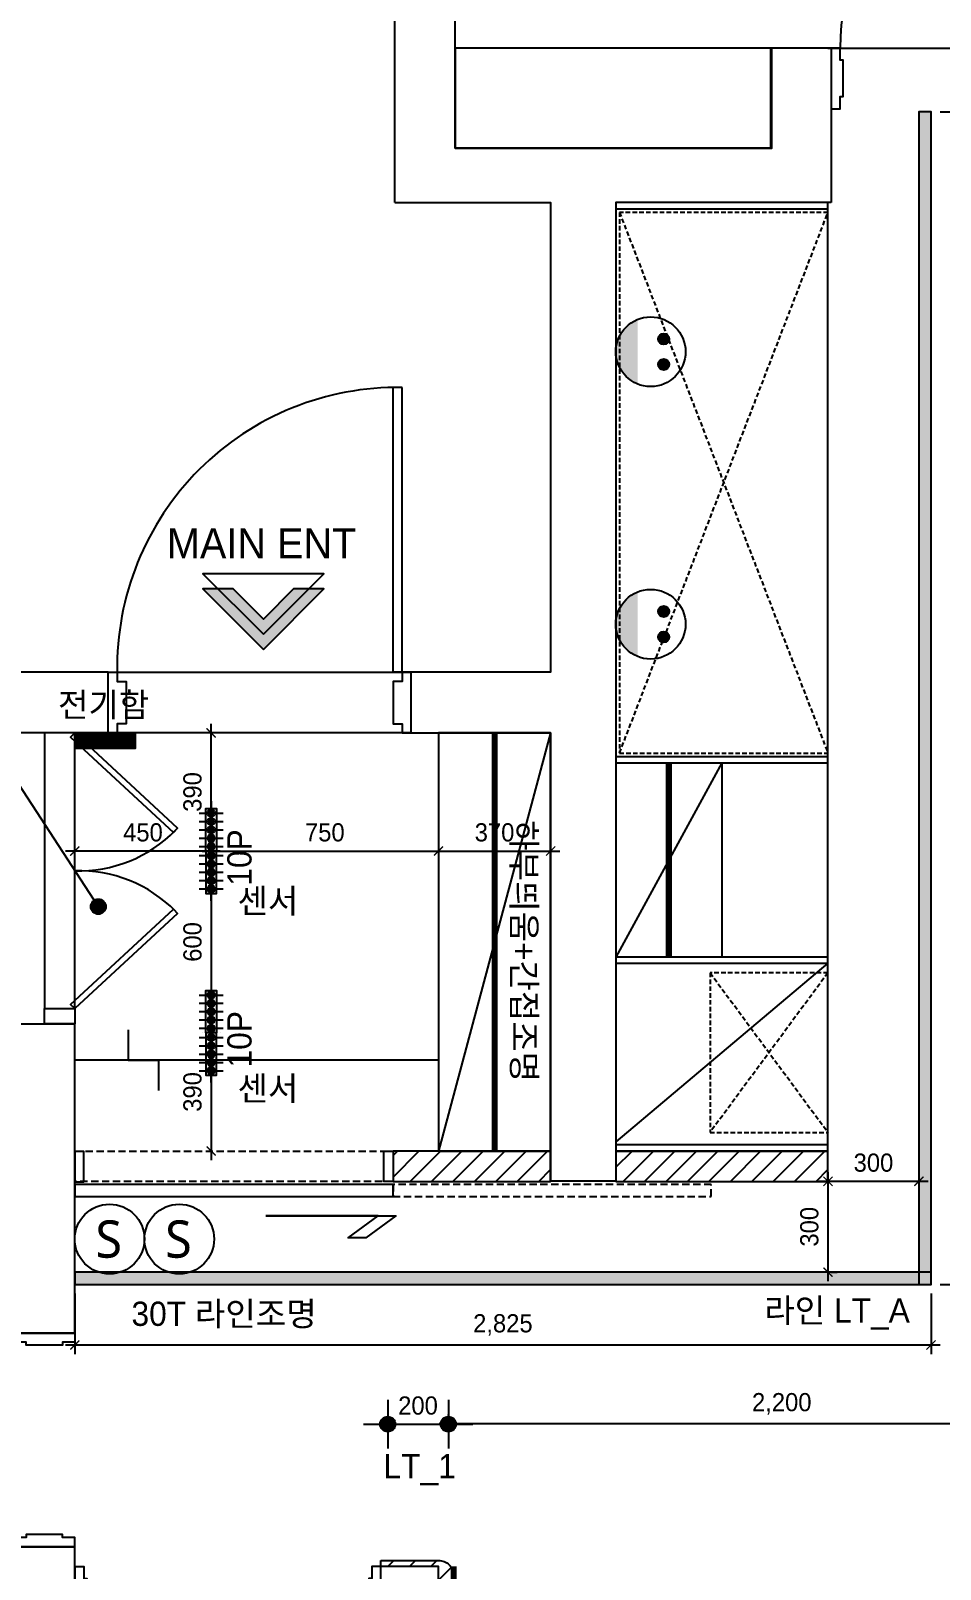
# Model space of a CAD drawing. Header units: millimetres. Extents: x 204923 to 257123, y 77248 to 107783.
# Drawn here: x 238482 to 241482, y 98023 to 103101 of the extents above; entities that cross this region are included whole.
import ezdxf
from ezdxf.enums import TextEntityAlignment as Align

# ---------------------------------------------------------------- set-up
doc = ezdxf.new("R2010")
doc.units = ezdxf.units.MM
doc.header["$LTSCALE"] = 30
doc.header["$PDMODE"] = 3
for name, pattern in [('DASHED', [0.75, 0.5, -0.25]), ('DASHEDX2', [1.5, 1, -0.5]), ('DH-HID2', [1.2, 0.8, -0.4]), ('HID', [2.3, 1.5, -0.8]), ('HIDDEN', [9.525, 6.35, -3.175])]:
    doc.linetypes.add(name, pattern=pattern)
doc.layers.get('DEFPOINTS').update_dxf_attribs({"color": 248})
for name, color, linetype in [('0-ELC TEXT', 7, 'Continuous'), ('03-WAL NEW', 3, 'Continuous'), ('06-FUR', 6, 'Continuous'), ('07-DIM WAL', 5, 'Continuous'), ('08-HAT', 8, 'Continuous'), ('2-con', 2, 'Continuous'), ('3.기호.계단선', 30, 'Continuous'), ('CEIL-LIGHT', 7, 'Continuous'), ('CO-DO-FR', 7, 'Continuous'), ('CO-DOOR', 8, 'Continuous'), ('F-SYM', 7, 'Continuous'), ('FUR', 8, 'DASHED'), ('RC-LIGHT', 7, 'Continuous'), ('도면층4', 4, 'Continuous'), ('도면층5', 5, 'Continuous'), ('설비', 140, 'Continuous')]:
    doc.layers.add(name, color=color, linetype=linetype)
doc.styles.add('HY 울릉도 L', font='')
doc.styles.add('YOURNAME', font='HY울릉도M.TTF')
doc.styles.add('코레일둥고', font='Korail_Round_Gothic_Medium.ttf')
doc.styles.get('HY 울릉도 L').set_extended_font_data('HY울릉도L')
doc.dimstyles.new('30', dxfattribs={"dimscale": 30, "dimtxt": 2, "dimasz": 1, "dimexe": 1, "dimexo": 1, "dimgap": 1, "dimtad": 1, "dimdec": 0, "dimrnd": 0.05, "dimdsep": 46, "dimlunit": 6, "dimtxsty": 'HY 울릉도 L', "dimblk": 'ARCHTICK', "dimcen": 2.5, "dimdle": 1, "dimclrd": 133, "dimclre": 133, "dimclrt": 30, "dimadec": 0, "dimazin": 0, "dimtfac": 1, "dimtdec": 0, "dimtix": 1, "dimtmove": 2, "dimatfit": 3, "dimldrblk": 'ARCHTICK', "dimfxl": 1, "dimlwd": -1, "dimlwe": -1, "dimarcsym": 0})
pattern_1 = [(45, (54919.72, 2669.96), (-35.355339, 35.355339), [])]

# ---------------------------------------------------------------- blocks, each defined once
blk = doc.blocks.new('_ArchTick')
at = {"color": 0, "linetype": 'ByBlock', "const_width": 0.15}
blk.add_lwpolyline([(-0.5, -0.5), (0.5, 0.5)], dxfattribs=at)
blk = doc.blocks.new('*D562')
at = {"layer": '07-DIM WAL', "color": 133}
for p, q in [((238627.1, 98933.4), (238627.1, 98733.3)), ((241452.1, 98933.4), (241452.1, 98733.3)), ((238597.1, 98763.3), (241482.1, 98763.3))]:
    blk.add_line(p, q, dxfattribs=at)
at = {"layer": 'DEFPOINTS', "color": 0}
for p in [(238627.1, 98963.4), (241452.1, 98963.4), (241452.1, 98763.3)]:
    blk.add_point(p, dxfattribs=at)
at = {"layer": '07-DIM WAL', "color": 133, "xscale": 30, "yscale": 30, "zscale": 30, "rotation": 180}
blk.add_blockref('_ArchTick', (238627.1, 98763.3), dxfattribs=at)
at = {"layer": '07-DIM WAL', "color": 133, "xscale": 30, "yscale": 30, "zscale": 30}
blk.add_blockref('_ArchTick', (241452.1, 98763.3), dxfattribs=at)
at = {"layer": '07-DIM WAL', "color": 30, "insert": (240039.6, 98829.3), "char_height": 60, "attachment_point": 5, "style": 'HY 울릉도 L'}
blk.add_mtext('2,825', dxfattribs=at)
blk = doc.blocks.new('*D563')
at = {"layer": '07-DIM WAL', "color": 133}
for p, q in [((241482.1, 102833.4), (241675.8, 102833.4)), ((241645.8, 98933.4), (241645.8, 102863.4)), ((241482.1, 98963.4), (241675.8, 98963.4))]:
    blk.add_line(p, q, dxfattribs=at)
at = {"layer": 'DEFPOINTS', "color": 0}
for p in [(241452.1, 102833.4), (241645.8, 102833.4), (241452.1, 98963.4)]:
    blk.add_point(p, dxfattribs=at)
at = {"layer": '07-DIM WAL', "color": 133, "xscale": 30, "yscale": 30, "zscale": 30}
for p, rotation in [((241645.8, 102833.4), 90), ((241645.8, 98963.4), 270)]:
    blk.add_blockref('_ArchTick', p, dxfattribs=dict(at, rotation=rotation))
at = {"layer": '07-DIM WAL', "color": 30, "insert": (241579.8, 100898.4), "char_height": 60, "attachment_point": 5, "rotation": 90, "style": 'HY 울릉도 L'}
blk.add_mtext('3,870', dxfattribs=at)
blk = doc.blocks.new('*D590')
at = {"layer": '07-DIM WAL', "color": 133}
for p, q in [((241112.1, 99333.4), (241112.1, 98973.4)), ((241082.1, 99303.4), (241082.1, 99303.4)), ((241123, 99003.4), (241142.1, 99003.4))]:
    blk.add_line(p, q, dxfattribs=at)
at = {"layer": 'DEFPOINTS', "color": 0}
for p in [(241112.1, 99303.4), (241093, 99003.4), (241112.1, 99003.4)]:
    blk.add_point(p, dxfattribs=at)
at = {"layer": '07-DIM WAL', "color": 133, "xscale": 30, "yscale": 30, "zscale": 30}
for p, rotation in [((241112.1, 99303.4), 90), ((241112.1, 99003.4), 270)]:
    blk.add_blockref('_ArchTick', p, dxfattribs=dict(at, rotation=rotation))
at = {"layer": '07-DIM WAL', "color": 30, "insert": (241050.8, 99153.4), "char_height": 60, "attachment_point": 5, "rotation": 90, "style": 'HY 울릉도 L'}
blk.add_mtext('300', dxfattribs=at)
blk = doc.blocks.new('*D591')
at = {"layer": '07-DIM WAL', "color": 133}
for p, q in [((241112.1, 99333.4), (241112.1, 99333.4)), ((241082.1, 99303.4), (241442.1, 99303.4)), ((241412.1, 99301.9), (241412.1, 99273.4))]:
    blk.add_line(p, q, dxfattribs=at)
at = {"layer": 'DEFPOINTS', "color": 0}
for p in [(241412.1, 99331.9), (241112.1, 99303.4), (241412.1, 99303.4)]:
    blk.add_point(p, dxfattribs=at)
at = {"layer": '07-DIM WAL', "color": 133, "xscale": 30, "yscale": 30, "zscale": 30, "rotation": 180}
blk.add_blockref('_ArchTick', (241112.1, 99303.4), dxfattribs=at)
at = {"layer": '07-DIM WAL', "color": 133, "xscale": 30, "yscale": 30, "zscale": 30}
blk.add_blockref('_ArchTick', (241412.1, 99303.4), dxfattribs=at)
at = {"layer": '07-DIM WAL', "color": 30, "insert": (241262.1, 99364.7), "char_height": 60, "attachment_point": 5, "style": 'HY 울릉도 L'}
blk.add_mtext('300', dxfattribs=at)
blk = doc.blocks.new('1')
at = {"linetype": 'Continuous'}
h = blk.add_hatch(color=4, dxfattribs=at)
h.dxf.hatch_style = 1
edge = h.paths.add_edge_path()
edge.add_arc((11539653.5, -14273503.8), 37.5, 0, 360)
at = {"color": 1, "linetype": 'Continuous'}
for p, q in [((11539653.5, -14273637.1), (11539653.5, -14273370.5)), ((11539520.2, -14273503.8), (11539786.8, -14273503.8))]:
    blk.add_line(p, q, dxfattribs=at)
at = {"color": 4, "linetype": 'Continuous'}
for radius in [41.5, 37.5]:
    blk.add_circle((11539653.5, -14273503.8), radius, dxfattribs=at)
blk = doc.blocks.new("5RN'")
at = {"layer": 'RC-LIGHT'}
blk.add_lwpolyline([(188137.5, 27400.3), (188277.5, 27400.3), (188277.5, 27435.3), (188137.5, 27435.3)], close=True, dxfattribs=at)
at = {"layer": 'RC-LIGHT', "yscale": 0.2948704765105351, "zscale": 0.2948704765105351}
for p, xscale in [((-3214550.6, 4236252.7), 0.2948704765105351), ((-3214523.1, 4236252.7), 0.2948704765105351), ((3590910.6, 4236252.7), -0.2948704765105351), ((3590938.1, 4236252.7), -0.2948704765105351), ((3590965.5, 4236252.7), -0.2948704765105351)]:
    blk.add_blockref('1', p, dxfattribs=dict(at, xscale=xscale))
blk = doc.blocks.new('*D648')
at = {"layer": '07-DIM WAL', "color": 133}
for p, q in [((239077.1, 100423.4), (239077.1, 99763.4)), ((239107.1, 100393.4), (239107.1, 100393.4)), ((239107.1, 99793.4), (239107.1, 99793.4))]:
    blk.add_line(p, q, dxfattribs=at)
at = {"layer": 'DEFPOINTS', "color": 0}
for p in [(239077.1, 100393.4), (239077.1, 99793.4), (239077.1, 99793.4)]:
    blk.add_point(p, dxfattribs=at)
at = {"layer": '07-DIM WAL', "color": 133, "xscale": 30, "yscale": 30, "zscale": 30}
for p, rotation in [((239077.1, 100393.4), 90), ((239077.1, 99793.4), 270)]:
    blk.add_blockref('_ArchTick', p, dxfattribs=dict(at, rotation=rotation))
at = {"layer": '07-DIM WAL', "color": 30, "insert": (239015.8, 100093.4), "char_height": 60, "attachment_point": 5, "rotation": 90, "style": 'HY 울릉도 L'}
blk.add_mtext('600', dxfattribs=at)
blk = doc.blocks.new('*D649')
at = {"layer": '07-DIM WAL', "color": 133}
for p, q in [((239107.1, 100393.4), (238597.1, 100393.4)), ((238627.1, 100423.4), (238627.1, 100423.4)), ((239077.1, 100423.4), (239077.1, 100423.4))]:
    blk.add_line(p, q, dxfattribs=at)
at = {"layer": 'DEFPOINTS', "color": 0}
for p in [(238627.1, 100393.4), (238627.1, 100393.4), (239077.1, 100393.4)]:
    blk.add_point(p, dxfattribs=at)
at = {"layer": '07-DIM WAL', "color": 133, "xscale": 30, "yscale": 30, "zscale": 30, "rotation": 180}
blk.add_blockref('_ArchTick', (238627.1, 100393.4), dxfattribs=at)
at = {"layer": '07-DIM WAL', "color": 133, "xscale": 30, "yscale": 30, "zscale": 30}
blk.add_blockref('_ArchTick', (239077.1, 100393.4), dxfattribs=at)
at = {"layer": '07-DIM WAL', "color": 30, "insert": (238852.1, 100454.7), "char_height": 60, "attachment_point": 5, "style": 'HY 울릉도 L'}
blk.add_mtext('450', dxfattribs=at)
blk = doc.blocks.new('*D650')
at = {"layer": '07-DIM WAL', "color": 133}
for p, q in [((239077.1, 100363.4), (239077.1, 100813.4)), ((239047.1, 100783.4), (239047.1, 100783.4)), ((239047.1, 100393.4), (239047.1, 100393.4))]:
    blk.add_line(p, q, dxfattribs=at)
at = {"layer": 'DEFPOINTS', "color": 0}
for p in [(239077.1, 100783.4), (239077.1, 100783.4), (239077.1, 100393.4)]:
    blk.add_point(p, dxfattribs=at)
at = {"layer": '07-DIM WAL', "color": 133, "xscale": 30, "yscale": 30, "zscale": 30}
for p, rotation in [((239077.1, 100783.4), 90), ((239077.1, 100393.4), 270)]:
    blk.add_blockref('_ArchTick', p, dxfattribs=dict(at, rotation=rotation))
at = {"layer": '07-DIM WAL', "color": 30, "insert": (239015.8, 100588.4), "char_height": 60, "attachment_point": 5, "rotation": 90, "style": 'HY 울릉도 L'}
blk.add_mtext('390', dxfattribs=at)
blk = doc.blocks.new('*D651')
at = {"layer": '07-DIM WAL', "color": 133}
for p, q in [((239077.1, 99823.4), (239077.1, 99373.4)), ((239047.1, 99793.4), (239047.1, 99793.4)), ((239047.1, 99403.4), (239047.1, 99403.4))]:
    blk.add_line(p, q, dxfattribs=at)
at = {"layer": 'DEFPOINTS', "color": 0}
for p in [(239077.1, 99793.4), (239077.1, 99403.4), (239077.1, 99403.4)]:
    blk.add_point(p, dxfattribs=at)
at = {"layer": '07-DIM WAL', "color": 133, "xscale": 30, "yscale": 30, "zscale": 30}
for p, rotation in [((239077.1, 99793.4), 90), ((239077.1, 99403.4), 270)]:
    blk.add_blockref('_ArchTick', p, dxfattribs=dict(at, rotation=rotation))
at = {"layer": '07-DIM WAL', "color": 30, "insert": (239015.8, 99598.4), "char_height": 60, "attachment_point": 5, "rotation": 90, "style": 'HY 울릉도 L'}
blk.add_mtext('390', dxfattribs=at)
blk = doc.blocks.new('*D652')
at = {"layer": '07-DIM WAL', "color": 133}
for p, q in [((239047.1, 100393.4), (239857.1, 100393.4)), ((239077.1, 100423.4), (239077.1, 100423.4)), ((239827.1, 100423.4), (239827.1, 100423.4))]:
    blk.add_line(p, q, dxfattribs=at)
at = {"layer": 'DEFPOINTS', "color": 0}
for p in [(239077.1, 100393.4), (239827.1, 100393.4), (239827.1, 100393.4)]:
    blk.add_point(p, dxfattribs=at)
at = {"layer": '07-DIM WAL', "color": 133, "xscale": 30, "yscale": 30, "zscale": 30, "rotation": 180}
blk.add_blockref('_ArchTick', (239077.1, 100393.4), dxfattribs=at)
at = {"layer": '07-DIM WAL', "color": 133, "xscale": 30, "yscale": 30, "zscale": 30}
blk.add_blockref('_ArchTick', (239827.1, 100393.4), dxfattribs=at)
at = {"layer": '07-DIM WAL', "color": 30, "insert": (239452.1, 100454.7), "char_height": 60, "attachment_point": 5, "style": 'HY 울릉도 L'}
blk.add_mtext('750', dxfattribs=at)
blk = doc.blocks.new('*D653')
at = {"layer": '07-DIM WAL', "color": 133}
for p, q in [((239797.1, 100393.4), (240227.1, 100393.4)), ((239827.1, 100423.4), (239827.1, 100423.4)), ((240197.1, 100423.4), (240197.1, 100423.4))]:
    blk.add_line(p, q, dxfattribs=at)
at = {"layer": 'DEFPOINTS', "color": 0}
for p in [(239827.1, 100393.4), (240197.1, 100393.4), (240197.1, 100393.4)]:
    blk.add_point(p, dxfattribs=at)
at = {"layer": '07-DIM WAL', "color": 133, "xscale": 30, "yscale": 30, "zscale": 30, "rotation": 180}
blk.add_blockref('_ArchTick', (239827.1, 100393.4), dxfattribs=at)
at = {"layer": '07-DIM WAL', "color": 133, "xscale": 30, "yscale": 30, "zscale": 30}
blk.add_blockref('_ArchTick', (240197.1, 100393.4), dxfattribs=at)
at = {"layer": '07-DIM WAL', "color": 30, "insert": (240012.1, 100454.7), "char_height": 60, "attachment_point": 5, "style": 'HY 울릉도 L'}
blk.add_mtext('370', dxfattribs=at)
blk = doc.blocks.new('egoo')
at = {"layer": '설비'}
h = blk.add_hatch(color=140, dxfattribs=at)
edge = h.paths.add_edge_path()
edge.add_arc((1015645.3, 443433.7), 22.3, 0, 360)
h = blk.add_hatch(color=140, dxfattribs=at)
edge = h.paths.add_edge_path()
edge.add_arc((1015747.7, 443433.7), 22.3, 0, 360)
h = blk.add_hatch(color=140, dxfattribs=at)
edge = h.paths.add_edge_path()
edge.add_line((1015826.3, 443329.1), (1015566.6, 443329.1))
edge.add_ellipse((1015696.5, 443381.5), major_axis=(99, 99), ratio=1, start_angle=156.95778, end_angle=293.04222)
at = {"layer": '설비', "color": 140}
for centre, radius in [((1015696.5, 443381.5), 140), ((1015645.3, 443433.7), 22.3), ((1015747.7, 443433.7), 22.3)]:
    blk.add_circle(centre, radius, dxfattribs=at)
blk = doc.blocks.new('SW')
at = {"layer": '설비', "color": 140}
blk.add_circle((11533254.1, -14277699.4), 184, dxfattribs=at)
at = {"layer": '설비', "color": 140, "insert": (11533320, -14277600.8), "char_height": 197.143, "width": 314.327, "attachment_point": 3, "style": '코레일둥고'}
blk.add_mtext('{\\fMalgun Gothic|b0|i0|c129|p50;S}', dxfattribs=at)
blk = doc.blocks.new('F-SYM-ENT NAME')
at = {"layer": 'F-SYM'}
h = blk.add_hatch(color=1, dxfattribs=at)
h.dxf.hatch_style = 1
h.paths.add_polyline_path([(-181266.5, -29724.5), (-181466.5, -29924.5), (-181366.5, -29924.5), (-181266.5, -29824.5), (-181166.5, -29924.5), (-181066.5, -29924.5)])
at = {"layer": 'F-SYM', "color": 1}
for points in [[(-181266.5, -29724.5), (-181466.5, -29924.5), (-181366.5, -29924.5), (-181266.5, -29824.5), (-181166.5, -29924.5), (-181066.5, -29924.5)], [(-181266.5, -29774.5), (-181466.5, -29974.5), (-181066.5, -29974.5)]]:
    blk.add_lwpolyline(points, close=True, dxfattribs=at)
at = {"layer": 'F-SYM', "color": 1, "style": 'YOURNAME'}
blk.add_attdef('ENT', text='', height=100, dxfattribs=at).set_placement((-181266.5, -30024.5), align=Align.TOP_CENTER)
blk = doc.blocks.new('cdr')
at = {"layer": '2-con'}
for p, q in [((215322.1, 103043.4), (215322.1, 102533.4)), ((215322.1, 102533.4), (214612.1, 102533.4)), ((214612.1, 102533.4), (214612.1, 99303.4)), ((212937.1, 100783.4), (212937.1, 100983.4)), ((213937.1, 100783.4), (213937.1, 100983.4)), ((213937.1, 100783.4), (214397.1, 100783.4)), ((214397.1, 100783.4), (214397.1, 99303.4)), ((214612.1, 99303.4), (214397.1, 99303.4))]:
    blk.add_line(p, q, dxfattribs=at)
for points in [[(213882.6, 102533.4), (213882.6, 105028.4), (214482.6, 105028.4)], [(215322.1, 103043.4), (215122.1, 103043.4), (215122.1, 102713.4), (214082.6, 102713.4), (214082.6, 104828.4), (214482.6, 104828.4)], [(213882.6, 102533.4), (214397.1, 102533.4), (214397.1, 100983.4), (213937.1, 100983.4)], [(212937.1, 100983.4), (211677.1, 100983.4), (211677.1, 99912.4)], [(212937.1, 100783.4), (211877.1, 100783.4), (211877.1, 99823.4), (212827.1, 99823.4)], [(212827.1, 98802.4), (212627.1, 98802.4), (212827.1, 98802.4), (212827.1, 99823.4)], [(212827.1, 98097.4), (212627.1, 98097.4), (212627.1, 98017.4)], [(212827.1, 98032.4), (212827.1, 98097.4)], [(212827.1, 98032.4), (212827.1, 97832.4), (210527.1, 97832.4), (210527.1, 94814.4), (211037.1, 94814.4)], [(214027.1, 94372.4), (214027.1, 98032.4), (213837.1, 98032.4), (213837.1, 98032.4)], [(213837.1, 94372.4), (213837.1, 98032.4)]]:
    blk.add_lwpolyline(points, dxfattribs=at)
at = {"layer": 'CO-DO-FR'}
for points in [[(212627.1, 98802.4), (212827.1, 98802.4), (212827.1, 98772.4), (212787.1, 98772.4), (212787.1, 98762.4), (212667.1, 98762.4), (212667.1, 98772.4), (212627.1, 98772.4), (212627.1, 98802.4)], [(212627.1, 98097.4), (212827.1, 98097.4), (212827.1, 98127.4), (212787.1, 98127.4), (212787.1, 98137.4), (212667.1, 98137.4), (212667.1, 98127.4), (212627.1, 98127.4), (212627.1, 98097.4)], [(212827.1, 97832.4), (212827.1, 98032.4), (212857.1, 98032.4), (212857.1, 97992.4), (212867.1, 97992.4), (212867.1, 97872.4), (212857.1, 97872.4), (212857.1, 97832.4), (212827.1, 97832.4)], [(213837.1, 97832.4), (213837.1, 98032.4), (213807.1, 98032.4), (213807.1, 97992.4), (213797.1, 97992.4), (213797.1, 97872.4), (213807.1, 97872.4), (213807.1, 97832.4), (213837.1, 97832.4)]]:
    blk.add_lwpolyline(points, close=True, dxfattribs=at)
at = {"layer": '도면층4'}
for p, q in [((213877.1, 100983.4), (213877.1, 101923.4)), ((213907.1, 100983.4), (213907.1, 101923.4)), ((212937.1, 100983.4), (213937.1, 100983.4)), ((213907.1, 100983.4), (213877.1, 100983.4)), ((213937.1, 100783.4), (212937.1, 100783.4))]:
    blk.add_line(p, q, dxfattribs=at)
for points in [[(212937.1, 100983.4), (212967.1, 100983.4), (212967.1, 100953.4), (212997.1, 100953.4), (212997.1, 100813.4), (212967.1, 100813.4), (212967.1, 100783.4), (212937.1, 100783.4), (212937.1, 100983.4)], [(213937.1, 100983.4), (213907.1, 100983.4), (213907.1, 100953.4), (213877.1, 100953.4), (213877.1, 100813.4), (213907.1, 100813.4), (213907.1, 100783.4), (213937.1, 100783.4), (213937.1, 100983.4)]]:
    blk.add_lwpolyline(points, dxfattribs=at)
at = {"layer": '도면층5'}
blk.add_arc((213892.1, 100998.4), 925.1, 89.071, 180.929, dxfattribs=at)
at = {"layer": 'F-SYM'}
ref = blk.add_blockref('F-SYM-ENT NAME', (32182.8, 71334.3), dxfattribs=dict(at, rotation=180))
ref.add_attrib('ENT', 'MAIN ENT', dxfattribs={"color": 1, "height": 100, "style": 'YOURNAME'}).set_placement((213443.7, 101459), align=Align.TOP_CENTER)
blk = doc.blocks.new('D-002')
at = {"layer": 'CO-DO-FR'}
for points in [[(0, 200), (0, 0), (30, 0), (30, 40), (40, 40), (40, 160), (30, 160), (30, 200), (0, 200)], [(800, 200), (800, 0), (770, 0), (770, 40), (760, 40), (760, 160), (770, 160), (770, 200), (800, 200)]]:
    blk.add_lwpolyline(points, close=True, dxfattribs=at)
at = {"layer": 'CO-DOOR'}
blk.add_lwpolyline([(730, 940), (730, 200), (770, 200), (770, 940)], close=True, dxfattribs=at)
blk.add_arc((770, 200), 740, 90, 180, dxfattribs=at)
blk = doc.blocks.new('cjswjdeh')
at = {"layer": '03-WAL NEW'}
h = blk.add_hatch(dxfattribs=at)
h.set_pattern_fill('_USER', color=256, scale=50, angle=45, pattern_type=0)
h.set_pattern_definition([(45, (54004.72, 2669.96), (-35.355339, 35.355339), [])])
h.paths.add_polyline_path([(268796.8, 101973.3), (269316.8, 101973.3), (269316.8, 102073.3), (268796.8, 102073.3)])
h = blk.add_hatch(dxfattribs=at)
h.set_pattern_fill('_USER', color=256, scale=50, angle=45, pattern_type=0)
h.set_pattern_definition(pattern_1)
h.paths.add_polyline_path([(269531.8, 101973.3), (270231.8, 101973.3), (270231.8, 102073.3), (269531.8, 102073.3)])
h = blk.add_hatch(dxfattribs=at)
h.set_pattern_fill('_USER', color=256, scale=50, angle=45, double=1, pattern_type=0)
h.set_pattern_definition(pattern_1)
edge = h.paths.add_edge_path()
edge.add_line((268756.8, 100722.3), (268946.8, 100722.3))
edge.add_arc((268946.8, 100672.3), 50, 0, 90, ccw=False)
edge.add_line((268996.8, 100672.3), (268996.8, 97041.4))
edge.add_line((268996.8, 97041.4), (268946.8, 97041.4))
edge.add_line((268946.8, 97041.4), (268946.8, 100702.3))
edge.add_line((268946.8, 100702.3), (268756.8, 100702.3))
edge.add_line((268756.8, 100702.3), (268756.8, 100722.3))
at = {"color": 8}
blk.add_line((268946.8, 102373.3), (267746.8, 102373.3), dxfattribs=at)
blk.add_lwpolyline([(267923.2, 102473.3), (267923.2, 102373.3), (268023.2, 102373.3), (268023.2, 102273.3)], dxfattribs=at)
at = {"layer": '03-WAL NEW'}
blk.add_lwpolyline([(267646.8, 102543.3), (267746.8, 102543.3), (267746.8, 102493.3), (267646.8, 102493.3)], close=True, dxfattribs=at)
for points in [[(268796.8, 101973.3), (269316.8, 101973.3), (269316.8, 102073.3), (268796.8, 102073.3), (268796.8, 101973.3)], [(269531.8, 101973.3), (270231.8, 101973.3), (270231.8, 102073.3), (269531.8, 102073.3), (269531.8, 101973.3)]]:
    blk.add_lwpolyline(points, dxfattribs=at)
blk.add_lwpolyline([(268756.8, 100722.3), (268946.8, 100722.3, -0.414214), (268996.8, 100672.3), (268996.8, 97041.4), (268946.8, 97041.4), (268946.8, 100702.3), (268756.8, 100702.3), (268756.8, 100722.3)], format="xyb", dxfattribs=at)
at = {"layer": '06-FUR', "color": 8}
for p, q in [((269881.8, 103354.3), (269531.8, 102713.3)), ((269881.8, 103354.3), (269881.8, 102713.3)), ((270231.8, 102693.3), (269531.8, 102103.3))]:
    blk.add_line(p, q, dxfattribs=at)
for points in [[(269002.3, 105383.3), (270046.8, 105383.3), (270046.8, 105713.3), (269002.3, 105713.3)], [(270231.8, 105203.3), (269531.8, 105203.3), (269531.8, 102073.3), (270231.8, 102073.3)], [(270231.8, 105183.3), (270231.8, 105203.3), (269531.8, 105203.3), (269531.8, 105183.3)], [(267646.8, 102543.3), (267746.8, 102543.3), (267746.8, 103453.3), (267646.8, 103453.3)], [(268072.1, 103124.8), (268086.2, 103138.9), (267746.8, 103453.3), (267732.7, 103439.2)], [(270231.8, 103354.3), (270231.8, 103374.3), (269531.8, 103374.3), (269531.8, 103354.3)], [(268072.1, 102871.9), (268086.2, 102857.7), (267746.8, 102543.3), (267732.7, 102557.5)], [(270231.8, 102693.3), (270231.8, 102713.3), (269531.8, 102713.3), (269531.8, 102693.3)], [(270231.8, 102073.3), (270231.8, 102093.3), (269531.8, 102093.3), (269531.8, 102073.3)]]:
    blk.add_lwpolyline(points, close=True, dxfattribs=at)
blk.add_lwpolyline([(269316.8, 103453.3), (268946.8, 103453.3), (268946.8, 102073.3), (269316.8, 102073.3), (269316.8, 103453.3), (268946.8, 102073.3)], dxfattribs=at)
for centre, start, end in [((267761.3, 103442.6), 268.1311, 315.6445), ((267761.3, 102554), 44.3555, 91.8689)]:
    blk.add_arc(centre, 444.5, start, end, dxfattribs=at)
at = {"layer": '08-HAT', "color": 8}
blk.add_line((270231.8, 105713.3), (271051.8, 105713.3), dxfattribs=at)
at = {"layer": 'CO-DO-FR', "color": 8}
for points in [[(267746.8, 101971.3), (267776.8, 101971.3), (267776.8, 102071.3), (267746.8, 102071.3)], [(268796.8, 101973.3), (268766.8, 101973.3), (268766.8, 102073.3), (268796.8, 102073.3)]]:
    blk.add_lwpolyline(points, close=True, dxfattribs=at)
at = {"layer": 'CO-DOOR', "color": 8, "linetype": 'DH-HID2'}
for points in [[(268796.8, 101973.3), (267746.8, 101973.3), (267746.8, 102073.3), (268796.8, 102073.3)], [(269846.8, 101963.3), (268796.8, 101963.3), (268796.8, 101923.3), (269846.8, 101923.3)]]:
    blk.add_lwpolyline(points, close=True, dxfattribs=at)
at = {"layer": 'CO-DOOR', "color": 8}
for points in [[(268796.8, 101963.3), (267746.8, 101963.3), (267746.8, 101923.3), (268796.8, 101923.3)], [(268376.9, 101859.4), (268806.1, 101859.4), (268707.5, 101787.2), (268649.2, 101787.2), (268747.8, 101859.4), (268376.9, 101859.4)]]:
    blk.add_lwpolyline(points, close=True, dxfattribs=at)
at = {"layer": 'FUR', "color": 8}
for p, q in [((269543.8, 103386.3), (270231.8, 105171.3)), ((269543.8, 105171.3), (270231.8, 103386.3)), ((270231.8, 102661.8), (269842.8, 102134.8)), ((269842.8, 102661.8), (270231.8, 102134.8))]:
    blk.add_line(p, q, dxfattribs=at)
for points in [[(269543.8, 105171.3), (269543.8, 103386.3), (270231.8, 103386.3), (270231.8, 105171.3)], [(270231.8, 102134.8), (270231.8, 102661.8), (269842.8, 102661.8), (269842.8, 102134.8)]]:
    blk.add_lwpolyline(points, close=True, dxfattribs=at)
blk.add_blockref('cdr', (54919.7, 2670))
at = {"layer": 'CO-DOOR', "color": 8}
blk.add_blockref('D-002', (270241.8, 105513.3), dxfattribs=at)
blk = doc.blocks.new('*D1015')
at = {"layer": '07-DIM WAL', "color": 133}
for p, q in [((239629.6, 98501.9), (239889.6, 98501.9)), ((239659.6, 98531.9), (239659.6, 98531.9)), ((239859.6, 98531.9), (239859.6, 98531.9))]:
    blk.add_line(p, q, dxfattribs=at)
at = {"layer": 'DEFPOINTS', "color": 0}
for p in [(239659.6, 98501.9), (239859.6, 98501.9), (239859.6, 98501.9)]:
    blk.add_point(p, dxfattribs=at)
at = {"layer": '07-DIM WAL', "color": 133, "xscale": 30, "yscale": 30, "zscale": 30}
blk.add_blockref('_ArchTick', (239659.6, 98501.9), dxfattribs=at)
at = {"layer": '07-DIM WAL', "color": 133, "xscale": 30, "yscale": 30, "zscale": 30, "rotation": 180}
blk.add_blockref('_ArchTick', (239859.6, 98501.9), dxfattribs=at)
at = {"layer": '07-DIM WAL', "color": 30, "insert": (239759.6, 98563.1), "char_height": 60, "attachment_point": 5, "style": 'HY 울릉도 L'}
blk.add_mtext('200', dxfattribs=at)
blk = doc.blocks.new('*D1020')
at = {"layer": '07-DIM WAL', "color": 133}
for p, q in [((242089.6, 98503), (239829.6, 98503)), ((239859.6, 98531.9), (239859.6, 98533)), ((242059.6, 98531.9), (242059.6, 98533))]:
    blk.add_line(p, q, dxfattribs=at)
at = {"layer": 'DEFPOINTS', "color": 0}
for p in [(239859.6, 98503), (239859.6, 98501.9), (242059.6, 98501.9)]:
    blk.add_point(p, dxfattribs=at)
at = {"layer": '07-DIM WAL', "color": 133, "xscale": 30, "yscale": 30, "zscale": 30, "rotation": 180}
blk.add_blockref('_ArchTick', (239859.6, 98503), dxfattribs=at)
at = {"layer": '07-DIM WAL', "color": 133, "xscale": 30, "yscale": 30, "zscale": 30}
blk.add_blockref('_ArchTick', (242059.6, 98503), dxfattribs=at)
at = {"layer": '07-DIM WAL', "color": 30, "insert": (240959.6, 98569), "char_height": 60, "attachment_point": 5, "style": 'HY 울릉도 L'}
blk.add_mtext('2,200', dxfattribs=at)

msp = doc.modelspace()

# ---------------------------------------------------------------- hatches: boundary and pattern name
at = {"layer": '0-ELC TEXT'}
h = msp.add_hatch(color=256, dxfattribs=at)
h.dxf.hatch_style = 1
edge = h.paths.add_edge_path()
edge.add_arc((238704.8, 100210), 25, -270, 90, ccw=False)
at = {"layer": '08-HAT', "transparency": 33554687}
h = msp.add_hatch(dxfattribs=at)
h.set_pattern_fill('ANSI31', color=140, angle=270)
h.set_pattern_definition([(315, (244571.757, 131247.576), (2.24506403, 2.24506403), [])])
h.paths.add_polyline_path([(238627.1, 100783.4), (238627.1, 100733.4), (238827.1, 100733.4), (238827.1, 100783.4)])
at = {"layer": 'CEIL-LIGHT'}
h = msp.add_hatch(color=140, dxfattribs=at)
h.dxf.hatch_style = 1
h.paths.add_polyline_path([(241452.1, 98963.4), (241452.1, 102833.4), (241412.1, 102833.4), (241412.1, 98963.4)])
h = msp.add_hatch(color=140, dxfattribs=at)
h.dxf.hatch_style = 1
h.paths.add_polyline_path([(241452.1, 99003.4), (238627.1, 99003.4), (238627.1, 98963.4), (241452.1, 98963.4)])

# ---------------------------------------------------------------- linework, layer by layer
at = {"layer": '0-ELC TEXT'}
msp.add_line((237964.9, 101342.3), (238704.8, 100210), dxfattribs=at)
msp.add_circle((238704.8, 100210), 25, dxfattribs=at)
at = {"layer": '3.기호.계단선', "linetype": 'HID', "const_width": 20}
msp.add_lwpolyline([(239877.1, 98032.4), (239877.1, 93672.4)], dxfattribs=at)
at = {"layer": 'CEIL-LIGHT', "color": 140}
for points in [[(241452.1, 98963.4), (241452.1, 102833.4), (241412.1, 102833.4), (241412.1, 98963.4)], [(241452.1, 99003.4), (238627.1, 99003.4), (238627.1, 98963.4), (241452.1, 98963.4)]]:
    msp.add_lwpolyline(points, close=True, dxfattribs=at)
at = {"layer": 'CEIL-LIGHT', "color": 10, "linetype": 'HIDDEN', "const_width": 20}
msp.add_lwpolyline([(240012.1, 99403.4), (240012.1, 100783.4)], dxfattribs=at)
at = {"layer": 'CEIL-LIGHT', "color": 10, "linetype": 'HIDDEN'}
msp.add_lwpolyline([(240587.1, 100684.4, 20, 20, 0), (240587.1, 100043.4, 20, 20, 0)], format="xyseb", dxfattribs=at)
at = {"layer": '설비'}
msp.add_lwpolyline([(238627.1, 100783.4), (238627.1, 100733.4), (238827.1, 100733.4), (238827.1, 100783.4)], close=True, dxfattribs=at)

# ---------------------------------------------------------------- block references
at = {"layer": '3.기호.계단선'}
msp.add_blockref('cjswjdeh', (-29119.7, -2670), dxfattribs=at)
at = {"layer": 'RC-LIGHT', "xscale": -1, "rotation": 269.9999999999999}
for p in [(211659.3, -87744.1), (211659.3, -88344.1)]:
    msp.add_blockref("5RN'", p, dxfattribs=at)
at = {"layer": 'RC-LIGHT', "rotation": 269.9999999999999}
for p in [(211659.3, 288530.8), (211659.3, 287930.8)]:
    msp.add_blockref("5RN'", p, dxfattribs=at)
at = {"layer": 'RC-LIGHT', "xscale": 0.6024096385271789, "yscale": 0.6024096385271789, "zscale": 0.6024096385271789, "rotation": 270}
for p in [(8838155.9, 7050100.4), (8838355.9, 7050100.4)]:
    msp.add_blockref('1', p, dxfattribs=at)
at = {"layer": '설비', "color": 140, "xscale": 0.8214285869294655, "yscale": 0.8214285869294655, "zscale": 0.8214285869294655, "rotation": 270.0000000000001}
for p in [(-123679.1, 936363.4), (-123679.1, 935464.2)]:
    msp.add_blockref('egoo', p, dxfattribs=at)
at = {"layer": '설비', "color": 140, "xscale": 0.625, "yscale": 0.625, "zscale": 0.625}
for p in [(-6969541.7, 9022675), (-6969311.7, 9022675)]:
    msp.add_blockref('SW', p, dxfattribs=at)

# ---------------------------------------------------------------- texts
at = {"layer": '0-ELC TEXT', "color": 7, "linetype": 'DASHEDX2', "style": '코레일둥고'}
for s, rotation, p in [('하부띄움+간접조명', 270, (240069.8, 100494.9)), ('10P', 90, (239210.4, 100279.1)), ('10P', 90, (239210.4, 99679.1))]:
    msp.add_text(s, height=80, rotation=rotation, dxfattribs=at).set_placement(p)
msp.add_text('30T 라인조명', height=80, dxfattribs=at).set_placement((238814.3, 98826.3))
at = {"layer": '08-HAT', "color": 140, "transparency": 33554687, "style": '코레일둥고'}
msp.add_text('전기함', height=80, dxfattribs=at).set_placement((238571.9, 100836.3))
at = {"layer": '3.기호.계단선', "linetype": 'HID', "style": '코레일둥고'}
for s, p in [('센서', (239164, 100188.6)), ('센서', (239164, 99570.1)), ('라인 LT_A', (240902.1, 98837.4)), ('LT_1', (239645.8, 98323.3))]:
    msp.add_text(s, height=80, dxfattribs=at).set_placement(p)

# ---------------------------------------------------------------- dimensions: what is measured, and where the dimension line sits
at = {"layer": '07-DIM WAL'}
for base, p1, p2, picture, middle in [((241645.8, 102833.4), (241452.1, 98963.4), (241452.1, 102833.4), '*D563', (241579.8, 100898.4)), ((239077.1, 100783.4), (239077.1, 100393.4), (239077.1, 100783.4), '*D650', (239015.8, 100588.4)), ((239077.1, 99793.4), (239077.1, 100393.4), (239077.1, 99793.4), '*D648', (239015.8, 100093.4)), ((239077.1, 99403.4), (239077.1, 99793.4), (239077.1, 99403.4), '*D651', (239015.8, 99598.4)), ((241112.1, 99003.4), (241112.1, 99303.4), (241093, 99003.4), '*D590', (241050.8, 99153.4))]:
    dim = msp.add_linear_dim(base=base, p1=p1, p2=p2, angle=90, dimstyle='30', override={"dimfxl": 1.25}, dxfattribs=at)
    dim.commit()
    dim.dimension.update_dxf_attribs({"geometry": picture, "text_midpoint": middle})
for base, p1, p2, picture, middle in [((238627.1, 100393.4), (239077.1, 100393.4), (238627.1, 100393.4), '*D649', (238852.1, 100454.7)), ((239827.1, 100393.4), (239077.1, 100393.4), (239827.1, 100393.4), '*D652', (239452.1, 100454.7)), ((240197.1, 100393.4), (239827.1, 100393.4), (240197.1, 100393.4), '*D653', (240012.1, 100454.7)), ((241412.1, 99303.4), (241112.1, 99303.4), (241412.1, 99331.9), '*D591', (241262.1, 99364.7)), ((241452.1, 98763.3), (238627.1, 98963.4), (241452.1, 98963.4), '*D562', (240039.6, 98829.3)), ((239859.6, 98503), (242059.6, 98501.9), (239859.6, 98501.9), '*D1020', (240959.6, 98569)), ((239859.6, 98501.9), (239659.6, 98501.9), (239859.6, 98501.9), '*D1015', (239759.6, 98563.1))]:
    dim = msp.add_linear_dim(base=base, p1=p1, p2=p2, dimstyle='30', override={"dimfxl": 1.25}, dxfattribs=at)
    dim.commit()
    dim.dimension.update_dxf_attribs({"geometry": picture, "text_midpoint": middle})

doc.saveas('drawing.dxf')
